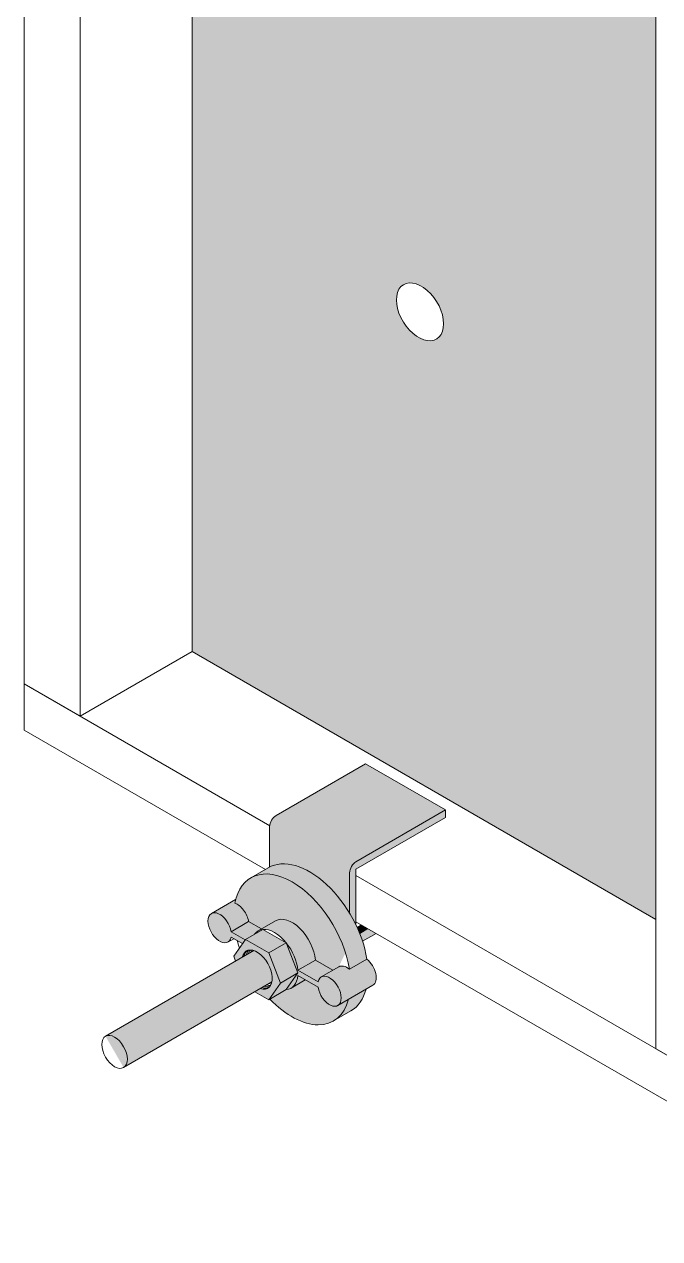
# Model space of a CAD drawing. Extents: x -23436 to 4767, y -4638 to 9755.
# Drawn here: x -15806.2 to -15761.6, y 8292.1 to 8377.3 of the extents above; entities that cross this region are included whole.
import ezdxf

# ---------------------------------------------------------------- set-up
doc = ezdxf.new("R2010")
doc.units = 0
doc.layers.get('0').update_dxf_attribs({"lineweight": 13})
for name, color, linetype, lineweight in [('Demarcação 1', 252, 'Continuous', 9), ('Demarcação 2', 254, 'Continuous', 9), ('Madeira', 100, 'Continuous', 13)]:
    doc.layers.add(name, color=color, linetype=linetype, lineweight=lineweight)

msp = doc.modelspace()

# ---------------------------------------------------------------- hatches: boundary and pattern name
at = {"layer": 'Demarcação 1'}
h = msp.add_hatch(color=256, dxfattribs=at)
h.dxf.hatch_style = 1
h.set_gradient(color1=(132, 132, 132), tint=1, name='SPHERICAL')
edge = h.paths.add_edge_path()
edge.add_line((-15776.62752625065, 8322.189143603515), (-15782.24053987987, 8325.42981853331))
edge.add_line((-15782.24053987987, 8325.42981853331), (-15788.52711514452, 8321.800262612021))
edge.add_ellipse((-15788.52711514446, 8321.281754623322), major_axis=(-0.3175200000000008, -0.5499607724192708), ratio=0.577350269189626, start_angle=224.9999999998697, end_angle=314.9999999999998)
edge.add_line((-15788.9761562346, 8321.022500628991), (-15788.9761562346, 8318.189753498627))
edge.add_ellipse((-15786.16964942005, 8313.115253800446), major_axis=(-2.900423076923077, 5.023680132676035), ratio=0.577350269189626, start_angle=271.82644889274303, end_angle=358.17355110726766, ccw=False)
edge.add_line((-15783.36314260539, 8314.949078568876), (-15783.36314260539, 8317.892247160089))
edge.add_ellipse((-15782.91410151524, 8318.041079693554), major_axis=(0.3175200000000008, 0.5499607724192708), ratio=0.577350269189626, start_angle=44.9999999999348, end_angle=134.9999999999675, ccw=False)
edge.add_line((-15782.91410151524, 8318.559587682432), (-15776.62752625065, 8322.189143603517))
h = msp.add_hatch(color=256, dxfattribs=at)
h.dxf.hatch_style = 1
h.set_gradient(color1=(132, 132, 132), tint=1, name='SPHERICAL')
edge = h.paths.add_edge_path()
edge.add_line((-15776.62752625065, 8321.670635614959), (-15776.62752625065, 8322.18914360353))
edge.add_line((-15776.62752625065, 8322.189143603515), (-15782.91410151529, 8318.55958768243))
edge.add_ellipse((-15782.91410151524, 8318.041079693554), major_axis=(0.3175200000000008, 0.5499607724192708), ratio=0.577350269189626, start_angle=44.99999999993487, end_angle=134.9999999999675)
edge.add_line((-15783.36314260539, 8317.781825699196), (-15783.36314260539, 8314.949078568876))
edge.add_ellipse((-15786.16964942005, 8313.115253800446), major_axis=(-2.900423076923077, 5.023680132676035), ratio=0.577350269189626, start_angle=262.4688479150752, end_angle=271.82644889274303, ccw=False)
edge.add_line((-15782.91410151524, 8314.11693888445), (-15782.91410151524, 8318.041079693641))
edge.add_line((-15782.91410151524, 8318.041079693554), (-15776.62752625065, 8321.670635614959))
h = msp.add_hatch(color=256, dxfattribs=at)
h.dxf.hatch_style = 1
h.set_gradient(color1=(132, 132, 132), tint=1, name='SPHERICAL')
edge = h.paths.add_edge_path()
edge.add_ellipse((-15786.16964942005, 8313.115253800446), major_axis=(-2.900423076923077, 5.023680132676035), ratio=0.577350269189626, start_angle=271.826448892743, end_angle=358.1735511072677)
edge.add_ellipse((-15786.16964942005, 8313.115253800446), major_axis=(-2.900423076923077, 5.023680132676035), ratio=0.577350269189626, start_angle=358.1735511072677, end_angle=360.0000000000026)
edge.add_line((-15789.07007249664, 8318.138933933102), (-15790.30061779233, 8317.42847827545))
edge.add_ellipse((-15787.40019471581, 8312.404798142794), major_axis=(2.900423076923077, -5.023680132676035), ratio=0.577350269189626, start_angle=56.29308563726602, end_angle=180.0000000000024, ccw=False)
edge.add_line((-15783.37779523535, 8311.009977860966), (-15782.14724993948, 8311.720433518618))
edge.add_ellipse((-15786.16964942005, 8313.115253800446), major_axis=(-2.900423076923077, 5.023680132676035), ratio=0.577350269189626, start_angle=236.2930856372657, end_angle=249.994809911856)
edge.add_ellipse((-15786.16964942005, 8313.115253800446), major_axis=(-2.900423076923077, 5.023680132676035), ratio=0.577350269189626, start_angle=249.994809911856, end_angle=256.001000546177)
edge.add_ellipse((-15786.16964942005, 8313.115253800446), major_axis=(-2.900423076923077, 5.023680132676035), ratio=0.577350269189626, start_angle=256.001000546177, end_angle=260.5320794259401)
edge.add_ellipse((-15786.16964942005, 8313.115253800446), major_axis=(-2.900423076923077, 5.023680132676035), ratio=0.577350269189626, start_angle=260.5320794259401, end_angle=262.4688479150752)
edge.add_ellipse((-15786.16964942005, 8313.115253800446), major_axis=(-2.900423076923077, 5.023680132676035), ratio=0.577350269189626, start_angle=262.4688479150752, end_angle=271.826448892743)
h = msp.add_hatch(color=256, dxfattribs=at)
h.dxf.hatch_style = 1
h.set_gradient(color1=(132, 132, 132), tint=1, name='SPHERICAL')
edge = h.paths.add_edge_path()
edge.add_ellipse((-15787.40019471581, 8312.404798142794), major_axis=(2.900423076923077, -5.023680132676035), ratio=0.577350269189626, start_angle=56.29308563726577, end_angle=180.0000000000022)
edge.add_ellipse((-15787.40019471581, 8312.404798142794), major_axis=(2.900423076923077, -5.023680132676035), ratio=0.577350269189626, start_angle=180.0000000000022, end_angle=210.153771802942)
edge.add_ellipse((-15787.40019471581, 8312.404798142794), major_axis=(2.900423076923077, -5.023680132676035), ratio=0.577350269189626, start_angle=210.153771802942, end_angle=213.7069143627306)
edge.add_ellipse((-15791.25590330832, 8314.630892536787), major_axis=(0.580084615384616, -1.004736026535201), ratio=0.5773502691896261, start_angle=56.536959032804816, end_angle=146.7236510024918, ccw=False)
edge.add_line((-15790.45211448734, 8314.356279686437), (-15789.55646047105, 8313.839173599214))
edge.add_line((-15789.55646047105, 8313.839173599226), (-15788.42546153055, 8314.492156141925))
edge.add_ellipse((-15787.40019471581, 8312.404798142794), major_axis=(1.160169230769228, -2.009472053070409), ratio=0.5773502691896264, start_angle=50.739170477262576, end_angle=180, ccw=False)
edge.add_line((-15785.76769190233, 8311.65172704623), (-15784.54058264753, 8310.943255187545))
edge.add_line((-15784.54058264753, 8310.943255187545), (-15783.99457784624, 8311.258491206632))
edge.add_ellipse((-15783.54448612271, 8310.17870374876), major_axis=(0.580084615384616, -1.004736026535201), ratio=0.5773502691896261, start_angle=123.276348997522, end_angle=180, ccw=False)
h = msp.add_hatch(color=256, dxfattribs=at)
h.dxf.hatch_style = 1
h.set_gradient(color1=(132, 132, 132), tint=1, name='SPHERICAL')
edge = h.paths.add_edge_path()
edge.add_ellipse((-15791.25590330832, 8314.630892536787), major_axis=(0.580084615384616, -1.004736026535201), ratio=0.5773502691896261, start_angle=56.53695903280461, end_angle=146.7236510024917)
edge.add_ellipse((-15787.40019471581, 8312.404798142794), major_axis=(2.900423076923077, -5.023680132676035), ratio=0.577350269189626, start_angle=210.1537718029421, end_angle=213.7069143627307, ccw=False)
edge.add_line((-15791.3650812723, 8315.907506645346), (-15793.0665332194, 8314.925172905636))
edge.add_ellipse((-15792.48644860413, 8313.920436879147), major_axis=(0.580084615384616, -1.004736026535201), ratio=0.5773502691896261, start_angle=56.53695903281192, end_angle=180.0000000000038, ccw=False)
edge.add_line((-15791.68265978303, 8313.64582402887), (-15790.45211448734, 8314.356279686435))
h = msp.add_hatch(color=256, dxfattribs=at)
h.dxf.hatch_style = 1
h.set_gradient(color1=(132, 132, 132), tint=1, name='SPHERICAL')
edge = h.paths.add_edge_path()
edge.add_ellipse((-15792.48644860413, 8313.920436879147), major_axis=(0.580084615384616, -1.004736026535201), ratio=0.5773502691896261, start_angle=56.53695903281174, end_angle=180.0000000000032)
edge.add_ellipse((-15792.48644860413, 8313.920436879147), major_axis=(0.580084615384616, -1.004736026535201), ratio=0.5773502691896261, start_angle=180.0000000000032, end_angle=360.0000000000787)
edge.add_ellipse((-15792.48644860413, 8313.920436879147), major_axis=(0.580084615384616, -1.004736026535201), ratio=0.5773502691896261, start_angle=360.0000000000787, end_angle=393.4630409671884)
edge.add_line((-15791.68265978303, 8313.266914344764), (-15790.88628413107, 8312.807126647742))
edge.add_line((-15790.88628413113, 8312.807126647742), (-15790.69682928895, 8313.07665452781))
edge.add_line((-15790.69682928895, 8313.076654527811), (-15791.68265978303, 8313.645824028872))
h = msp.add_hatch(color=256, dxfattribs=at)
h.dxf.hatch_style = 1
h.set_gradient(color1=(132, 132, 132), tint=1, name='SPHERICAL')
edge = h.paths.add_edge_path()
edge.add_ellipse((-15787.40019471581, 8312.404798142794), major_axis=(1.160169230769228, -2.009472053070409), ratio=0.5773502691896264, start_angle=50.73917047726241, end_angle=180)
edge.add_line((-15788.56036394635, 8314.414270195783), (-15789.79090924221, 8313.703814538203))
edge.add_ellipse((-15788.63074001144, 8311.694342485156), major_axis=(1.160169230769228, -2.009472053070409), ratio=0.5773502691896264, start_angle=165.000000000028, end_angle=179.9999999999906, ccw=False)
edge.add_ellipse((-15788.63074001144, 8311.694342485156), major_axis=(1.160169230769228, -2.009472053070409), ratio=0.5773502691896264, start_angle=104.9999999999738, end_angle=165.000000000028, ccw=False)
edge.add_ellipse((-15788.63074001144, 8311.694342485156), major_axis=(1.160169230769228, -2.009472053070409), ratio=0.5773502691896264, start_angle=50.739170477262576, end_angle=104.9999999999738, ccw=False)
edge.add_line((-15786.9982371975, 8310.94127138859), (-15785.76769190233, 8311.651727046214))
h = msp.add_hatch(color=256, dxfattribs=at)
h.dxf.hatch_style = 1
h.set_gradient(color1=(132, 132, 132), tint=1, name='SPHERICAL')
edge = h.paths.add_edge_path()
edge.add_line((-15790.45211448734, 8314.356279686437), (-15791.68265978303, 8313.645824028872))
edge.add_line((-15791.68265978303, 8313.64582402887), (-15790.69682928895, 8313.07665452781))
edge.add_line((-15790.69682928895, 8313.076654527811), (-15790.68164883703, 8313.098250993333))
edge.add_line((-15790.68164883703, 8313.098250993333), (-15790.05165132669, 8313.46198022579))
edge.add_ellipse((-15788.63074001144, 8311.694342485156), major_axis=(1.160169230769228, -2.009472053070409), ratio=0.5773502691896264, start_angle=179.9999999999906, end_angle=194.9999999998853, ccw=False)
edge.add_line((-15789.79090924222, 8313.703814538203), (-15789.55646047105, 8313.839173599212))
edge.add_line((-15789.55646047105, 8313.839173599226), (-15790.45211448734, 8314.35627968645))
h = msp.add_hatch(color=256, dxfattribs=at)
h.dxf.hatch_style = 1
h.set_gradient(color1=(132, 132, 132), tint=1, name='SPHERICAL')
h.paths.add_polyline_path([(-15789.45110354187, 8313.808706651012), (-15790.68164883703, 8313.098250993333), (-15789.04092177654, 8312.150976783152), (-15787.81037648078, 8312.861432440834)])
h = msp.add_hatch(color=256, dxfattribs=at)
h.dxf.hatch_style = 1
h.set_gradient(color1=(132, 132, 132), tint=1, name='SPHERICAL')
edge = h.paths.add_edge_path()
edge.add_line((-15782.07214947113, 8313.860609034287), (-15782.52119056122, 8314.119863028689))
edge.add_line((-15782.52119056122, 8314.119863028674), (-15782.83163016625, 8313.940630639008))
edge.add_ellipse((-15786.16964942005, 8313.115253800446), major_axis=(-2.900423076923077, 5.023680132676035), ratio=0.577350269189626, start_angle=256.0010005461773, end_angle=260.5320794259402, ccw=False)
edge.add_line((-15782.65374234783, 8313.524826230285), (-15782.07214947113, 8313.860609034287))
h = msp.add_hatch(color=256, dxfattribs=at)
h.dxf.hatch_style = 1
h.set_gradient(color1=(132, 132, 132), tint=1, name='SPHERICAL')
edge = h.paths.add_edge_path()
edge.add_line((-15781.49090287832, 8313.525026157535), (-15782.07214947113, 8313.860609034287))
edge.add_line((-15782.07214947113, 8313.860609034287), (-15782.65374234783, 8313.524826230285))
edge.add_ellipse((-15786.16964942005, 8313.115253800446), major_axis=(-2.900423076923077, 5.023680132676035), ratio=0.577350269189626, start_angle=249.99480991185618, end_angle=256.0010005461773, ccw=False)
edge.add_line((-15782.45198312807, 8312.970146216256), (-15781.49090287832, 8313.52502615752))
h = msp.add_hatch(color=256, dxfattribs=at)
h.dxf.hatch_style = 1
h.set_gradient(color1=(132, 132, 132), tint=1, name='SPHERICAL')
edge = h.paths.add_edge_path()
edge.add_line((-15788.22055824606, 8310.036612617165), (-15789.04092177654, 8312.150976783152))
edge.add_line((-15789.04092177654, 8312.150976783152), (-15790.68164883703, 8313.098250993331))
edge.add_line((-15790.68164883703, 8313.098250993333), (-15790.69682928895, 8313.076654527811))
edge.add_line((-15790.69682928895, 8313.076654527811), (-15790.88628413107, 8312.807126647744))
edge.add_line((-15790.88628413113, 8312.807126647742), (-15791.50201236757, 8311.931161037755))
edge.add_line((-15791.50201236758, 8311.93116103767), (-15791.3663461274, 8311.581501617178))
edge.add_line((-15791.36634612734, 8311.581501617191), (-15790.90302678272, 8311.848999165704))
edge.add_ellipse((-15789.86128530684, 8310.983886827476), major_axis=(-0.7541100000000018, 1.306156834495764), ratio=0.5773502691896261, start_angle=355.3200786188029, end_angle=392.6368975035609, ccw=False)
edge.add_ellipse((-15789.86128530684, 8310.983886827476), major_axis=(-0.7541100000000018, 1.306156834495764), ratio=0.5773502691896261, start_angle=349.0253361099256, end_angle=355.3200786188029, ccw=False)
edge.add_ellipse((-15789.86128530684, 8310.983886827476), major_axis=(-0.7541100000000018, 1.306156834495764), ratio=0.5773502691896261, start_angle=342.5928085264702, end_angle=349.0253361099256, ccw=False)
edge.add_ellipse((-15789.86128530684, 8310.983886827476), major_axis=(-0.7541100000000018, 1.306156834495764), ratio=0.5773502691896261, start_angle=335.92411531679977, end_angle=342.5928085264702, ccw=False)
edge.add_ellipse((-15789.86128530684, 8310.983886827476), major_axis=(-0.7541100000000018, 1.306156834495764), ratio=0.5773502691896261, start_angle=328.8867134268062, end_angle=335.92411531679977, ccw=False)
edge.add_line((-15790.08826740305, 8312.319400712782), (-15790.08962383119, 8312.318617578792))
edge.add_ellipse((-15789.86128530684, 8310.983886827476), major_axis=(-0.7541100000000018, 1.306156834495764), ratio=0.5773502691896261, start_angle=212.6368975035226, end_angle=327.36310249634704, ccw=False)
edge.add_ellipse((-15789.0819399529, 8311.433842077422), major_axis=(-0.7541100000000018, 1.306156834495764), ratio=0.5773502691896261, start_angle=147.3631024964392, end_angle=148.8867134268343, ccw=False)
edge.add_ellipse((-15789.86128530684, 8310.983886827476), major_axis=(-0.7541100000000018, 1.306156834495764), ratio=0.5773502691896261, start_angle=204.0758846831674, end_angle=211.1132865732151, ccw=False)
edge.add_ellipse((-15789.86128530684, 8310.983886827476), major_axis=(-0.7541100000000018, 1.306156834495764), ratio=0.5773502691896261, start_angle=197.407191473494, end_angle=204.0758846831674, ccw=False)
edge.add_ellipse((-15789.86128530684, 8310.983886827476), major_axis=(-0.7541100000000018, 1.306156834495764), ratio=0.5773502691896261, start_angle=190.974663889962, end_angle=197.407191473494, ccw=False)
edge.add_ellipse((-15789.86128530684, 8310.983886827476), major_axis=(-0.7541100000000018, 1.306156834495764), ratio=0.5773502691896261, start_angle=184.679921381206, end_angle=190.974663889962, ccw=False)
edge.add_ellipse((-15789.86128530684, 8310.983886827476), major_axis=(-0.7541100000000018, 1.306156834495764), ratio=0.5773502691896261, start_angle=147.3631024964392, end_angle=184.679921381206, ccw=False)
edge.add_line((-15789.63294678273, 8309.649156076057), (-15790.01211662222, 8309.430242267155))
edge.add_line((-15790.01211662222, 8309.430242267155), (-15789.04092177654, 8308.869522661562))
edge.add_line((-15789.04092177654, 8308.86952266156), (-15788.22055824611, 8310.036612617267))
h = msp.add_hatch(color=256, dxfattribs=at)
h.dxf.hatch_style = 1
h.set_gradient(color1=(132, 132, 132), tint=1, name='SPHERICAL')
h.paths.add_polyline_path([(-15787.81037648078, 8312.861432440834), (-15789.04092177654, 8312.150976783152), (-15788.22055824606, 8310.036612617165), (-15786.99001295036, 8310.747068274977)])
h = msp.add_hatch(color=256, dxfattribs=at)
h.dxf.hatch_style = 1
h.set_gradient(color1=(132, 132, 132), tint=1, name='SPHERICAL')
edge = h.paths.add_edge_path()
edge.add_ellipse((-15784.7750314184, 8309.468248091136), major_axis=(0.580084615384616, -1.004736026535201), ratio=0.5773502691896261, start_angle=360.0000000000039, end_angle=540.0000000000034)
edge.add_ellipse((-15784.7750314184, 8309.468248091136), major_axis=(0.580084615384616, -1.004736026535201), ratio=0.5773502691896261, start_angle=180.0000000000032, end_angle=213.4630409671917)
edge.add_line((-15785.57882023944, 8310.12177062549), (-15786.99823719773, 8310.941271388474))
edge.add_ellipse((-15788.63074001144, 8311.694342485156), major_axis=(1.160169230769228, -2.009472053070409), ratio=0.5773502691896264, start_angle=50.73917047726241, end_angle=104.9999999999736)
edge.add_line((-15787.81037648078, 8312.861432440834), (-15786.99001295077, 8310.747068274977))
edge.add_line((-15786.99001295036, 8310.747068274977), (-15787.81037648084, 8309.579978319256))
edge.add_ellipse((-15788.63074001144, 8311.694342485156), major_axis=(1.160169230769228, -2.009472053070409), ratio=0.5773502691896264, start_angle=345.000000000011, end_angle=360.0000000000275)
edge.add_ellipse((-15788.63074001144, 8311.694342485156), major_axis=(1.160169230769228, -2.009472053070409), ratio=0.5773502691896264, start_angle=360.0000000000275, end_angle=399.2608295227375)
edge.add_line((-15786.9982371975, 8310.562361704486), (-15785.57882023939, 8309.742860941473))
edge.add_ellipse((-15784.7750314184, 8309.468248091136), major_axis=(0.580084615384616, -1.004736026535201), ratio=0.5773502691896261, start_angle=236.5369590328082, end_angle=360.0000000000039)
h = msp.add_hatch(color=256, dxfattribs=at)
h.dxf.hatch_style = 1
h.set_gradient(color1=(132, 132, 132), tint=1, name='SPHERICAL')
edge = h.paths.add_edge_path()
edge.add_ellipse((-15789.86128530684, 8310.983886827476), major_axis=(-0.7541100000000018, 1.306156834495764), ratio=0.5773502691896261, start_angle=212.6368975035515, end_angle=327.3631024963468)
edge.add_line((-15790.08962383113, 8312.318617578792), (-15800.50044267512, 8306.307928516813))
edge.add_ellipse((-15799.8654026751, 8305.208006972076), major_axis=(0.6350400000000029, -1.099921544838539), ratio=0.5773502691896262, start_angle=0, end_angle=179.9999999999757, ccw=False)
edge.add_ellipse((-15799.8654026751, 8305.208006972076), major_axis=(0.6350400000000029, -1.099921544838539), ratio=0.5773502691896262, start_angle=179.9999999999754, end_angle=359.9999999999752)
edge.add_line((-15799.23036267502, 8304.108085427164), (-15788.81954383115, 8310.118774489129))
h = msp.add_hatch(color=256, dxfattribs=at)
h.dxf.hatch_style = 1
h.set_gradient(color1=(132, 132, 132), tint=1, name='SPHERICAL')
edge = h.paths.add_edge_path()
edge.add_line((-15786.47447425579, 8310.259967028724), (-15786.9982371975, 8310.562361704484))
edge.add_ellipse((-15788.63074001144, 8311.694342485156), major_axis=(1.160169230769228, -2.009472053070409), ratio=0.5773502691896264, start_angle=360.0000000000275, end_angle=399.26082952273765, ccw=False)
edge.add_line((-15787.47057078061, 8309.684870432138), (-15786.47447425579, 8310.259967028724))
h = msp.add_hatch(color=256, dxfattribs=at)
h.dxf.hatch_style = 1
h.set_gradient(color1=(132, 132, 132), tint=1, name='SPHERICAL')
edge = h.paths.add_edge_path(flags=17)
edge.add_line((-15785.76769190233, 8311.65172704623), (-15786.99823719773, 8310.941271388476))
edge.add_line((-15786.9982371975, 8310.94127138859), (-15785.57882023939, 8310.121770625476))
edge.add_ellipse((-15784.7750314184, 8309.468248091136), major_axis=(0.580084615384616, -1.004736026535201), ratio=0.5773502691896261, start_angle=540.0000000000032, end_angle=573.4630409671917, ccw=False)
edge.add_line((-15785.35511603379, 8310.472984117652), (-15784.54058264759, 8310.943255187543))
edge.add_line((-15784.54058264753, 8310.943255187545), (-15785.76769190233, 8311.651727046157))
h = msp.add_hatch(color=256, dxfattribs=at)
h.dxf.hatch_style = 1
h.set_gradient(color1=(132, 132, 132), tint=1, name='SPHERICAL')
edge = h.paths.add_edge_path()
edge.add_ellipse((-15782.31394082713, 8310.88915940644), major_axis=(0.580084615384616, -1.004736026535201), ratio=0.5773502691896261, start_angle=-2.518090105059784e-11, end_angle=123.276348997522)
edge.add_line((-15782.14724993949, 8311.72043351862), (-15783.37779523535, 8311.009977860967))
edge.add_ellipse((-15783.54448612271, 8310.17870374876), major_axis=(0.580084615384616, -1.004736026535201), ratio=0.5773502691896261, start_angle=123.276348997522, end_angle=180)
edge.add_line((-15784.12457073827, 8311.183439775306), (-15785.35511603356, 8310.472984117654))
edge.add_ellipse((-15784.7750314184, 8309.468248091136), major_axis=(0.580084615384616, -1.004736026535201), ratio=0.5773502691896261, start_angle=360.0000000000037, end_angle=540.0000000000032, ccw=False)
edge.add_line((-15784.14622140651, 8308.49164368539), (-15783.43530815896, 8308.902089640069))
edge.add_line((-15783.43530815896, 8308.902089640069), (-15781.73385621163, 8309.884423379794))
h = msp.add_hatch(color=256, dxfattribs=at)
h.dxf.hatch_style = 1
h.set_gradient(color1=(132, 132, 132), tint=1, name='SPHERICAL')
edge = h.paths.add_edge_path()
edge.add_ellipse((-15784.7750314184, 8309.468248091136), major_axis=(0.580084615384616, -1.004736026535201), ratio=0.5773502691896261, start_angle=236.53695903280828, end_angle=360.0000000000037, ccw=False)
edge.add_line((-15785.57882023944, 8309.742860941456), (-15786.47447425579, 8310.259967028724))
edge.add_line((-15786.47447425579, 8310.259967028724), (-15787.47057078055, 8309.684870432138))
edge.add_ellipse((-15788.63074001144, 8311.694342485156), major_axis=(1.160169230769228, -2.009472053070409), ratio=0.5773502691896264, start_angle=345.0000000000109, end_angle=360.0000000000275, ccw=False)
edge.add_line((-15787.81037648078, 8309.579978319256), (-15788.95474435009, 8308.919277221845))
edge.add_ellipse((-15787.40019471581, 8312.404798142794), major_axis=(2.900423076923077, -5.023680132676035), ratio=0.577350269189626, start_angle=292.7288384360598, end_angle=360.0000000000268)
edge.add_ellipse((-15787.40019471581, 8312.404798142794), major_axis=(2.900423076923077, -5.023680132676035), ratio=0.577350269189626, start_angle=360.0000000000268, end_angle=390.1537718029654)
edge.add_line((-15783.43530815896, 8308.902089640069), (-15784.19494680308, 8308.463512064503))
h = msp.add_hatch(color=256, dxfattribs=at)
h.dxf.hatch_style = 1
h.set_gradient(color1=(132, 132, 132), tint=1, name='SPHERICAL')
h.paths.add_polyline_path([(-15786.99001295036, 8310.747068274977), (-15788.22055824606, 8310.036612617165), (-15789.04092177654, 8308.86952266156), (-15787.81037648078, 8309.579978319256)])
h = msp.add_hatch(color=256, dxfattribs=at)
h.dxf.hatch_style = 1
h.set_gradient(color1=(132, 132, 132), tint=1, name='SPHERICAL')
edge = h.paths.add_edge_path()
edge.add_ellipse((-15786.16964942005, 8313.115253800446), major_axis=(-2.900423076923077, 5.023680132676035), ratio=0.577350269189626, start_angle=179.9999999999974, end_angle=210.153771802964)
edge.add_line((-15782.20476286344, 8309.61254529781), (-15783.43530815896, 8308.90208964007))
edge.add_ellipse((-15787.40019471581, 8312.404798142794), major_axis=(2.900423076923077, -5.023680132676035), ratio=0.577350269189626, start_angle=360.0000000000268, end_angle=390.1537718029655, ccw=False)
edge.add_line((-15784.49977163881, 8307.381118010067), (-15783.269226343, 8308.09157366785))
h = msp.add_hatch(color=256, dxfattribs=at)
h.dxf.hatch_style = 1
h.set_gradient(color1=(132, 132, 132), tint=1, name='SPHERICAL')
edge = h.paths.add_edge_path()
edge.add_ellipse((-15799.8654026751, 8305.208006972076), major_axis=(0.6350400000000029, -1.099921544838539), ratio=0.5773502691896262, start_angle=0, end_angle=179.9999999999754)
edge.add_ellipse((-15799.8654026751, 8305.208006972076), major_axis=(0.6350400000000029, -1.099921544838539), ratio=0.5773502691896262, start_angle=179.9999999999754, end_angle=359.9999999999752)
at = {"layer": 'Demarcação 2'}
h = msp.add_hatch(color=256, dxfattribs=at)
h.dxf.hatch_style = 1
h.paths.add_polyline_path([(-15761.86530040645, 8382.562917544034), (-15794.42077945462, 8401.35883213627), (-15794.42077945462, 8333.304658612491), (-15761.86530040645, 8314.508744020242)])
h.paths.add_polyline_path([(-15777.64317946576, 8358.406980902037), (-15777.47532519987, 8358.208385227823), (-15777.32069641641, 8357.99508441987), (-15777.18146376508, 8357.770072754496), (-15777.05958176722, 8357.53650890015), (-15776.95676137912, 8357.297671583125), (-15776.87444597242, 8357.056913554195), (-15776.8137910764, 8356.817614530542), (-15776.77564815214, 8356.583133744229), (-15776.76055264261, 8356.356762793448), (-15776.76871645635, 8356.141679426953), (-15776.80002499073, 8355.940902946364), (-15776.85403874235, 8355.757251812678), (-15776.92999947756, 8355.593304084769), (-15777.02684087234, 8355.451361230176), (-15777.1432034876, 8355.33341581477), (-15777.27745384698, 8355.241123533831), (-15777.4277073686, 8355.175779968507), (-15777.5918548235, 8355.138302399697), (-15777.76759194063, 8355.129216929876), (-15777.95245175632, 8355.148651099218), (-15778.14383924401, 8355.19633209482), (-15778.33906774331, 8355.27159057989), (-15778.53539667265, 8355.373370089766), (-15778.73007000597, 8355.500241864422), (-15778.92035495482, 8355.650424901085), (-15779.10358033723, 8355.821810959394), (-15779.27717406825, 8356.011994154915), (-15779.43869927512, 8356.218304733273), (-15779.58588849582, 8356.437846544104), (-15779.71667551754, 8356.667537703406), (-15779.82922437716, 8356.90415385116), (-15779.92195513435, 8357.144373413475), (-15779.9935660539, 8357.38482423516), (-15780.04305187425, 8357.622130914802), (-15780.06971792386, 8357.852962185521), (-15780.07318986933, 8358.074077681995), (-15780.05341897263, 8358.28237342825), (-15780.01068277323, 8358.474925408673), (-15779.94558119434, 8358.649030614826), (-15779.85902811853, 8358.802244991653), (-15779.75223856202, 8358.932417744909), (-15779.62671161616, 8359.037721534807), (-15779.48420940361, 8359.116678126935), (-15779.32673234322, 8359.168179143533), (-15779.15649106794, 8359.191501623407), (-15778.97587539172, 8359.186318170056), (-15778.7874207628, 8359.152701547682), (-15778.5937726721, 8359.091123660306), (-15778.39764951342, 8359.00244892625), (-15778.20180442474, 8358.887922144357), (-15778.00898664431, 8358.749151019592), (-15777.8219029093, 8358.58808359452)])

# ---------------------------------------------------------------- linework, layer by layer
at = {"extrusion": (-1e-16, 0.8164965809277258, 0.577350269189626)}
for p, q in [((-15788.52711514446, 8321.800262612114), (-15782.24053987987, 8325.429818533315)), ((-15776.62752625065, 8322.18914360352), (-15782.24053987987, 8325.429818533315)), ((-15776.62752625065, 8322.18914360352), (-15782.91410151524, 8318.559587682435)), ((-15776.62752625065, 8321.670635614964), (-15776.62752625065, 8322.18914360352)), ((-15782.91410151524, 8318.041079693558), (-15776.62752625065, 8321.670635614964)), ((-15788.9761562346, 8318.189753498631), (-15788.9761562346, 8321.022500628997)), ((-15790.30061779262, 8317.428478275335), (-15789.07007249664, 8318.138933933105)), ((-15783.36314260539, 8314.94907856888), (-15783.36314260539, 8317.781825699201)), ((-15782.91410151524, 8314.116938884456), (-15782.91410151524, 8318.041079693558)), ((-15793.06653321946, 8314.92517290564), (-15791.3650812723, 8315.90750664535)), ((-15789.79090924222, 8313.703814538207), (-15788.56036394635, 8314.414270195786)), ((-15791.68265978303, 8313.645824028876), (-15790.45211448734, 8314.35627968644)), ((-15791.68265978303, 8313.645824028876), (-15790.69682928895, 8313.076654527815)), ((-15790.68164883703, 8313.098250993336), (-15789.45110354187, 8313.808706651018)), ((-15790.45211448734, 8314.35627968644), (-15789.55646047105, 8313.839173599232)), ((-15789.45110354187, 8313.808706651018), (-15787.81037648078, 8312.861432440837)), ((-15782.52119056122, 8314.11986302868), (-15782.83163016631, 8313.940630639014)), ((-15782.65374234783, 8313.52482623029), (-15782.07214947113, 8313.860609034293)), ((-15782.45198312807, 8312.970146216261), (-15781.49090287832, 8313.52502615754)), ((-15791.90636398874, 8312.915700852607), (-15791.49035207949, 8313.15588544047)), ((-15791.68265978303, 8313.266914344767), (-15790.88628413113, 8312.807126647747)), ((-15791.50201236758, 8311.931161037674), (-15790.68164883703, 8313.098250993336)), ((-15790.68164883703, 8313.098250993336), (-15789.04092177654, 8312.150976783158)), ((-15789.04092177654, 8312.150976783158), (-15787.81037648078, 8312.861432440837)), ((-15787.81037648078, 8312.861432440837), (-15786.99001295036, 8310.74706827498)), ((-15790.08962383113, 8312.318617578796), (-15800.50044267512, 8306.307928516819)), ((-15791.36634612734, 8311.581501617196), (-15791.50201236758, 8311.931161037674)), ((-15789.04092177654, 8312.150976783158), (-15788.22055824606, 8310.03661261717)), ((-15786.9982371975, 8310.941271388594), (-15785.76769190233, 8311.651727046234)), ((-15785.76769190233, 8311.651727046234), (-15784.54058264753, 8310.943255187549)), ((-15785.35511603379, 8310.472984117658), (-15784.12457073827, 8311.18343977531)), ((-15782.14724993949, 8311.720433518623), (-15783.37779523535, 8311.009977860971)), ((-15788.81954383103, 8310.118774489134), (-15799.23036267502, 8304.10808542717)), ((-15788.22055824606, 8310.03661261717), (-15786.99001295036, 8310.74706827498)), ((-15786.99001295036, 8310.74706827498), (-15787.81037648078, 8309.579978319261)), ((-15787.47057078061, 8309.684870432142), (-15786.47447425579, 8310.259967028727)), ((-15786.9982371975, 8310.941271388594), (-15785.57882023944, 8310.121770625494)), ((-15786.9982371975, 8310.56236170449), (-15785.57882023944, 8309.74286094146)), ((-15789.04092177654, 8308.869522661564), (-15790.01211662222, 8309.430242267159)), ((-15788.22055824606, 8310.03661261717), (-15789.04092177654, 8308.869522661564)), ((-15789.04092177654, 8308.869522661564), (-15787.81037648078, 8309.579978319261)), ((-15784.19494680302, 8308.463512064523), (-15781.73385621187, 8309.884423379988)), ((-15784.49977163881, 8307.381118010073), (-15783.26922634335, 8308.09157366784))]:
    msp.add_line(p, q, dxfattribs=at)
at = {"color": 1, "extrusion": (0, 0, -0.9999999999999999)}
msp.add_ellipse((-15778.41745825494, 8357.160847457384), major_axis=(-1.175144965410324, 1.899133030430304), ratio=0.6152440204897726, start_param=-1.570796326794896, end_param=4.712388980384689, dxfattribs=at)
for centre, major_axis, ratio, start_param, end_param in [((-15788.52711514446, 8321.281754623324), (-0.3175199999999995, -0.5499607724192694), 0.5773502691896258, 3.926990816984967, 5.497787143782136), ((-15786.16964942005, 8313.115253800448), (-2.900423076923066, 5.023680132676023), 0.5773502691896254, 4.124092344067211, 6.283185307179627), ((-15787.4001947158, 8312.404798142798), (2.900423076923066, -5.023680132676023), 0.5773502691896254, 0.9824996904774184, 3.729889289907212), ((-15782.91410151524, 8318.041079693558), (0.3175199999999995, 0.5499607724192694), 0.5773502691896258, 0.7853981633963116, 2.356194490191775), ((-15791.25590330832, 8314.630892536788), (0.5800846153846146, -1.004736026535199), 0.5773502691896261, 0.9867560841875896, 2.56081080054056), ((-15792.48644860413, 8313.92043687915), (0.5800846153846146, -1.004736026535199), 0.5773502691896261, 0.986756084187714, 6.867225549786768), ((-15787.4001947158, 8312.404798142798), (1.160169230769225, -2.009472053070404), 0.5773502691896258, 0.8855655845589316, 3.141592653589792), ((-15788.63074001144, 8311.694342485158), (1.160169230769225, -2.009472053070404), 0.5773502691896258, 2.879793265791125, 3.403392041386938), ((-15788.63074001144, 8311.694342485158), (1.160169230769225, -2.009472053070404), 0.5773502691896258, 1.83259571459358, 2.879793265791125), ((-15787.4001947158, 8312.404798142798), (2.900423076923066, -5.023680132676023), 0.5773502691896254, 4.273907714514356, 4.372511808277698), ((-15788.63074001144, 8311.694342485158), (1.160169230769225, -2.009472053070404), 0.5773502691896258, 0.8855655845589316, 1.83259571459358), ((-15789.86128530684, 8310.983886827478), (-0.7541099999999946, 1.306156834495764), 0.5773502691896261, 2.571971334516736, 6.852806626252642), ((-15789.73823077742, 8311.054932393245), (-0.7541099999999946, 1.306156834495764), 0.5773502691896261, 0.0816800368335862, 0.5696213190730559), ((-15789.5741580714, 8311.14965981428), (0.7541099999999946, -1.306156834495764), 0.5773502691896261, 3.333136672768707, 3.711213972662897), ((-15789.41008536504, 8311.244387235358), (-0.7541099999999946, 1.306156834495764), 0.5773502691896261, 0.3038128047376282, 0.5696213190730047), ((-15789.24601265914, 8311.339114656246), (0.7541099999999946, -1.306156834495764), 0.5773502691896261, 3.561796111641442, 3.711213972662897), ((-15789.08193995289, 8311.433842077426), (-0.7541099999999946, 1.306156834495764), 0.5773502691896261, 0.5430292918183452, 0.5696213190731072), ((-15783.54448612271, 8310.178703748761), (0.5800846153846146, -1.004736026535199), 0.5773502691896261, 2.151578179844368, 3.141592653589792), ((-15782.31394082713, 8310.889159406444), (0.5800846153846146, -1.004736026535199), 0.5773502691896261, -4.395e-13, 2.151578179844368), ((-15788.63074001144, 8311.694342485158), (1.160169230769225, -2.009472053070404), 0.5773502691896258, 6.021385919380628, 6.968416049415553), ((-15784.7750314184, 8309.468248091138), (0.5800846153846146, -1.004736026535199), 0.5773502691896261, 4.128348737777444, 10.00881820337662), ((-15789.73823077742, 8311.054932393245), (-0.7541099999999946, 1.306156834495764), 0.5773502691896261, 2.571971334516502, 3.059912616755841), ((-15789.5741580714, 8311.14965981428), (0.7541099999999946, -1.306156834495764), 0.5773502691896261, 5.713563988106526, 6.091641288000075), ((-15789.41008536504, 8311.244387235358), (-0.7541099999999946, 1.306156834495764), 0.5773502691896261, 2.571971334516736, 2.837779848851944), ((-15789.24601265914, 8311.339114656246), (0.7541099999999946, -1.306156834495764), 0.5773502691896261, 5.713563988106526, 5.862981849127713), ((-15789.08193995289, 8311.433842077426), (-0.7541099999999946, 1.306156834495764), 0.5773502691896261, 2.571971334516736, 2.598563361771502), ((-15786.16964942005, 8313.115253800448), (-2.900423076923066, 5.023680132676023), 0.5773502691896254, 3.141592653589748, 3.667875253446552), ((-15787.4001947158, 8312.404798142798), (2.900423076923066, -5.023680132676023), 0.5773502691896254, 5.109082046247772, 6.809467907036361)]:
    msp.add_ellipse(centre, major_axis=major_axis, ratio=ratio, start_param=start_param, end_param=end_param)
msp.add_ellipse((-15799.8654026751, 8305.208006972078), major_axis=(0.6350399999999995, -1.099921544838537), ratio=0.5773502691896262)
at = {"layer": 'Madeira', "extrusion": (-1e-16, 0.8164965809277258, 0.577350269189626)}
for p, q in [((-15806.20810807576, 8331.036186161813), (-15806.20810807576, 8408.164249488587)), ((-15802.27899853569, 8328.767713710984), (-15802.27899853569, 8405.8957770378)), ((-15794.42077945462, 8333.304658612496), (-15794.42077945462, 8401.358832136275)), ((-15761.86530040645, 8305.434854217117), (-15761.86530040645, 8382.562917544039)), ((-15794.42077945462, 8333.304658612496), (-15802.27899853569, 8328.767713710984)), ((-15761.86530040645, 8314.508744020246), (-15794.42077945462, 8333.304658612496)), ((-15806.20810807576, 8327.795511232061), (-15806.20810807576, 8331.036186161813)), ((-15806.20810807576, 8331.036186161813), (-15788.97301840327, 8321.085502499713)), ((-15802.27899853569, 8328.767713710984), (-15806.20810807576, 8331.036186161813)), ((-15789.27624903198, 8318.01989785522), (-15806.20810807576, 8327.795511232061)), ((-15782.91410151524, 8317.587385203411), (-15744.06890937073, 8295.16010306215)), ((-15744.37213999974, 8292.094498417426), (-15782.91410151524, 8314.346710273716)), ((-15757.93619086562, 8303.166381766305), (-15761.86530040645, 8305.434854217117))]:
    msp.add_line(p, q, dxfattribs=at)

doc.saveas('drawing.dxf')
